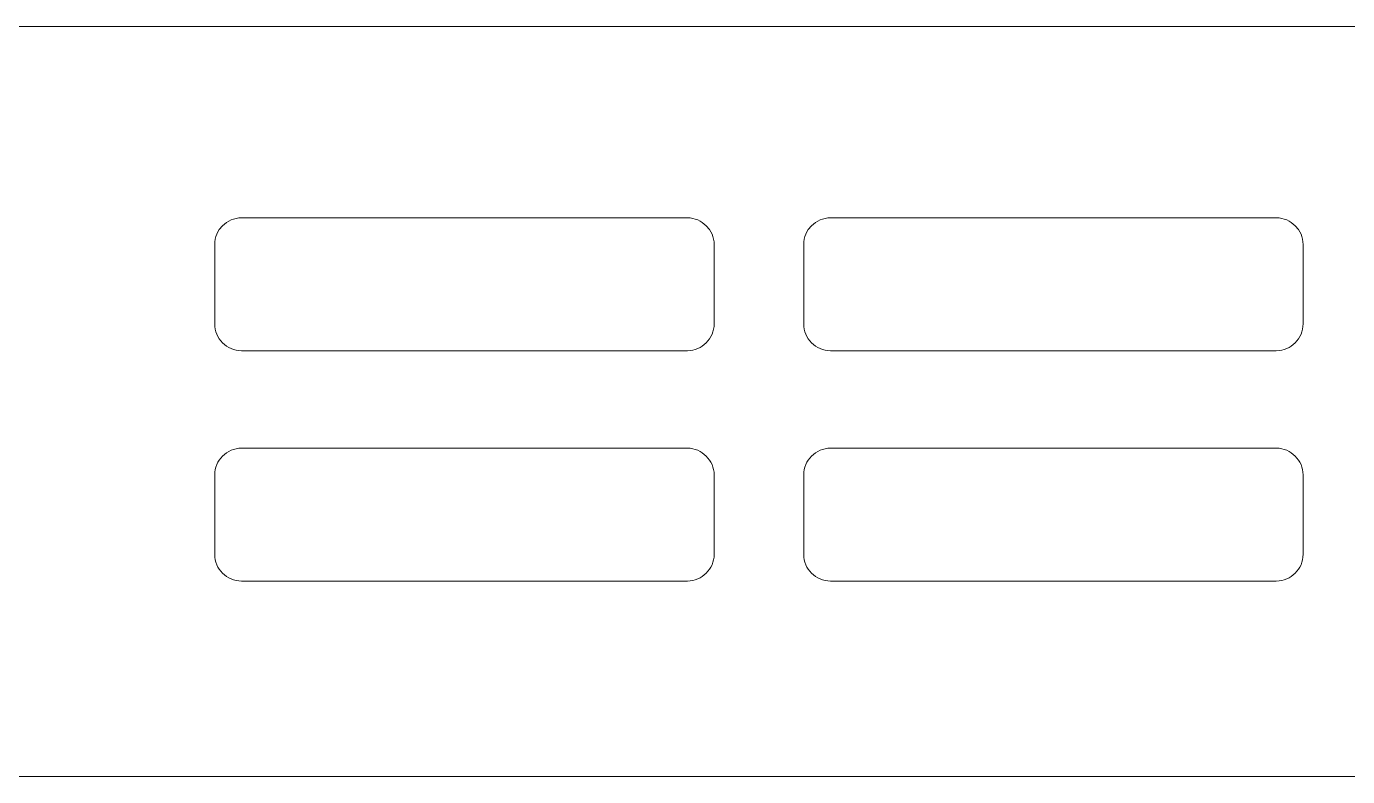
# Model space of a CAD drawing. Header units: millimetres. Extents: x -580 to 580, y -723 to 723.
# Drawn here: x 124.3 to 233.5, y -285.5 to -223.6 of the extents above; entities that cross this region are included whole.
import ezdxf

# ---------------------------------------------------------------- set-up
doc = ezdxf.new("R2010")
doc.units = ezdxf.units.MM
doc.header["$MEASUREMENT"] = 0
doc.layers.add('Camada 1', color=7, linetype='Continuous')

msp = doc.modelspace()

# ---------------------------------------------------------------- linework, layer by layer
at = {"layer": 'Camada 1', "color": 250, "lineweight": 9}
msp.add_open_spline([(77.4742, -285.5472), (77.4742, -285.5472), (77.4742, -276.7645), (77.4742, -276.7645), (77.4742, -276.7645), (77.4742, -276.7645), (89.4404, -276.7645), (89.4404, -276.7645), (89.4404, -276.7645), (89.4404, -276.7645), (89.4404, -273.9991), (89.4404, -273.9991), (89.4404, -273.9991), (89.4404, -273.9991), (77.4742, -273.9991), (77.4742, -273.9991), (77.4742, -273.9991), (77.4742, -273.9991), (77.4742, -265.6367), (77.4742, -265.6367), (77.4742, -265.6367), (77.4742, -265.6367), (71.9839, -265.6367), (71.9839, -265.6367), (71.9839, -265.6367), (71.9839, -265.6367), (71.9839, -255.958), (71.9839, -255.958), (71.9839, -255.958), (71.9839, -255.958), (89.4404, -255.958), (89.4404, -255.958), (89.4404, -255.958), (89.4404, -255.958), (89.4404, -253.1926), (89.4404, -253.1926), (89.4404, -253.1926), (89.4404, -253.1926), (71.9839, -253.1926), (71.9839, -253.1926), (71.9839, -253.1926), (71.9839, -253.1926), (71.9839, -243.5139), (71.9839, -243.5139), (71.9839, -243.5139), (71.9839, -243.5139), (77.4742, -243.5139), (77.4742, -243.5139), (77.4742, -243.5139), (77.4742, -243.5139), (77.4742, -235.2842), (77.4742, -235.2842), (77.4742, -235.2842), (77.4742, -235.2842), (89.4404, -235.2842), (89.4404, -235.2842), (89.4404, -235.2842), (89.4404, -235.2842), (89.4404, -232.5188), (89.4404, -232.5188), (89.4404, -232.5188), (89.4404, -232.5188), (77.4742, -232.5188), (77.4742, -232.5188), (77.4742, -232.5188), (77.4742, -232.5188), (77.4742, -223.6033), (77.4742, -223.6033), (77.4742, -223.6033), (77.4742, -223.6033), (462.8193, -223.6033), (462.8193, -223.6033), (462.8193, -223.6033), (462.8193, -223.6033), (462.8193, -243.5139), (462.8193, -243.5139), (462.8193, -243.5139), (462.8193, -243.5139), (468.36, -243.5139), (468.36, -243.5139), (468.36, -243.5139), (468.36, -243.5139), (468.36, -265.6367), (468.36, -265.6367), (468.36, -265.6367), (468.36, -265.6367), (462.8193, -265.6367), (462.8193, -265.6367), (462.8193, -265.6367), (462.8193, -265.6367), (462.8193, -285.5472), (462.8193, -285.5472), (462.8193, -285.5472), (462.8193, -285.5472), (77.4742, -285.5472), (77.4742, -285.5472), (77.4742, -285.5472), (77.4742, -285.5472), (77.4742, -285.5472), (77.4742, -285.5472)], degree=3, knots=[0, 0, 0, 0, 0.03846154, 0.03846154, 0.03846154, 0.03846154, 0.07692308, 0.07692308, 0.07692308, 0.07692308, 0.11538462, 0.11538462, 0.11538462, 0.11538462, 0.15384615, 0.15384615, 0.15384615, 0.15384615, 0.19230769, 0.19230769, 0.19230769, 0.19230769, 0.23076923, 0.23076923, 0.23076923, 0.23076923, 0.26923077, 0.26923077, 0.26923077, 0.26923077, 0.30769231, 0.30769231, 0.30769231, 0.30769231, 0.34615385, 0.34615385, 0.34615385, 0.34615385, 0.38461538, 0.38461538, 0.38461538, 0.38461538, 0.42307692, 0.42307692, 0.42307692, 0.42307692, 0.46153846, 0.46153846, 0.46153846, 0.46153846, 0.5, 0.5, 0.5, 0.5, 0.53846154, 0.53846154, 0.53846154, 0.53846154, 0.57692308, 0.57692308, 0.57692308, 0.57692308, 0.61538462, 0.61538462, 0.61538462, 0.61538462, 0.65384615, 0.65384615, 0.65384615, 0.65384615, 0.69230769, 0.69230769, 0.69230769, 0.69230769, 0.73076923, 0.73076923, 0.73076923, 0.73076923, 0.76923077, 0.76923077, 0.76923077, 0.76923077, 0.80769231, 0.80769231, 0.80769231, 0.80769231, 0.84615385, 0.84615385, 0.84615385, 0.84615385, 0.88461538, 0.88461538, 0.88461538, 0.88461538, 0.92307692, 0.92307692, 0.92307692, 0.92307692, 1, 1, 1, 1], dxfattribs=at)
at = {"layer": 'Camada 1', "color": 240, "lineweight": 9}
for points in [[(178.9283, -239.4062), (178.9283, -239.4062), (142.1065, -239.4062), (142.1065, -239.4062), (142.1065, -239.4062), (142.1065, -239.4062), (141.8812, -239.4177), (141.8812, -239.4177), (141.8812, -239.4177), (141.8812, -239.4177), (141.6621, -239.4513), (141.6621, -239.4513), (141.6621, -239.4513), (141.6621, -239.4513), (141.4505, -239.5061), (141.4505, -239.5061), (141.4505, -239.5061), (141.4505, -239.5061), (141.2475, -239.5807), (141.2475, -239.5807), (141.2475, -239.5807), (141.2475, -239.5807), (141.0542, -239.6743), (141.0542, -239.6743), (141.0542, -239.6743), (141.0542, -239.6743), (140.8718, -239.7854), (140.8718, -239.7854), (140.8718, -239.7854), (140.8718, -239.7854), (140.5441, -240.0561), (140.5441, -240.0561), (140.5441, -240.0561), (140.5441, -240.0561), (140.2734, -240.3839), (140.2734, -240.3839), (140.2734, -240.3839), (140.2734, -240.3839), (140.1622, -240.5663), (140.1622, -240.5663), (140.1622, -240.5663), (140.1622, -240.5663), (140.0688, -240.7596), (140.0688, -240.7596), (140.0688, -240.7596), (140.0688, -240.7596), (139.9941, -240.9626), (139.9941, -240.9626), (139.9941, -240.9626), (139.9941, -240.9626), (139.9393, -241.174), (139.9393, -241.174), (139.9393, -241.174), (139.9393, -241.174), (139.9057, -241.3932), (139.9057, -241.3932), (139.9057, -241.3932), (139.9057, -241.3932), (139.8943, -241.6184), (139.8943, -241.6184), (139.8943, -241.6184), (139.8943, -241.6184), (139.8943, -248.1691), (139.8943, -248.1691), (139.8943, -248.1691), (139.8943, -248.1691), (139.9057, -248.3944), (139.9057, -248.3944), (139.9057, -248.3944), (139.9057, -248.3944), (139.9393, -248.6136), (139.9393, -248.6136), (139.9393, -248.6136), (139.9393, -248.6136), (139.9941, -248.8251), (139.9941, -248.8251), (139.9941, -248.8251), (139.9941, -248.8251), (140.0688, -249.0281), (140.0688, -249.0281), (140.0688, -249.0281), (140.0688, -249.0281), (140.1622, -249.2214), (140.1622, -249.2214), (140.1622, -249.2214), (140.1622, -249.2214), (140.2734, -249.4038), (140.2734, -249.4038), (140.2734, -249.4038), (140.2734, -249.4038), (140.5441, -249.7314), (140.5441, -249.7314), (140.5441, -249.7314), (140.5441, -249.7314), (140.8718, -250.0022), (140.8718, -250.0022), (140.8718, -250.0022), (140.8718, -250.0022), (141.0542, -250.1134), (141.0542, -250.1134), (141.0542, -250.1134), (141.0542, -250.1134), (141.2475, -250.2069), (141.2475, -250.2069), (141.2475, -250.2069), (141.2475, -250.2069), (141.4505, -250.2814), (141.4505, -250.2814), (141.4505, -250.2814), (141.4505, -250.2814), (141.6621, -250.3363), (141.6621, -250.3363), (141.6621, -250.3363), (141.6621, -250.3363), (141.8812, -250.3699), (141.8812, -250.3699), (141.8812, -250.3699), (141.8812, -250.3699), (142.1065, -250.3813), (142.1065, -250.3813), (142.1065, -250.3813), (142.1065, -250.3813), (178.9283, -250.3813), (178.9283, -250.3813), (178.9283, -250.3813), (178.9283, -250.3813), (179.1536, -250.3699), (179.1536, -250.3699), (179.1536, -250.3699), (179.1536, -250.3699), (179.3727, -250.3363), (179.3727, -250.3363), (179.3727, -250.3363), (179.3727, -250.3363), (179.5843, -250.2814), (179.5843, -250.2814), (179.5843, -250.2814), (179.5843, -250.2814), (179.7872, -250.2069), (179.7872, -250.2069), (179.7872, -250.2069), (179.7872, -250.2069), (179.9805, -250.1134), (179.9805, -250.1134), (179.9805, -250.1134), (179.9805, -250.1134), (180.163, -250.0022), (180.163, -250.0022), (180.163, -250.0022), (180.163, -250.0022), (180.4907, -249.7314), (180.4907, -249.7314), (180.4907, -249.7314), (180.4907, -249.7314), (180.7614, -249.4038), (180.7614, -249.4038), (180.7614, -249.4038), (180.7614, -249.4038), (180.8725, -249.2214), (180.8725, -249.2214), (180.8725, -249.2214), (180.8725, -249.2214), (180.966, -249.0281), (180.966, -249.0281), (180.966, -249.0281), (180.966, -249.0281), (181.0407, -248.8251), (181.0407, -248.8251), (181.0407, -248.8251), (181.0407, -248.8251), (181.0954, -248.6136), (181.0954, -248.6136), (181.0954, -248.6136), (181.0954, -248.6136), (181.1291, -248.3944), (181.1291, -248.3944), (181.1291, -248.3944), (181.1291, -248.3944), (181.1406, -248.1691), (181.1406, -248.1691), (181.1406, -248.1691), (181.1406, -248.1691), (181.1406, -241.6184), (181.1406, -241.6184), (181.1406, -241.6184), (181.1406, -241.6184), (181.1291, -241.3932), (181.1291, -241.3932), (181.1291, -241.3932), (181.1291, -241.3932), (181.0954, -241.174), (181.0954, -241.174), (181.0954, -241.174), (181.0954, -241.174), (181.0407, -240.9626), (181.0407, -240.9626), (181.0407, -240.9626), (181.0407, -240.9626), (180.966, -240.7596), (180.966, -240.7596), (180.966, -240.7596), (180.966, -240.7596), (180.8725, -240.5663), (180.8725, -240.5663), (180.8725, -240.5663), (180.8725, -240.5663), (180.7614, -240.3839), (180.7614, -240.3839), (180.7614, -240.3839), (180.7614, -240.3839), (180.4907, -240.0561), (180.4907, -240.0561), (180.4907, -240.0561), (180.4907, -240.0561), (180.163, -239.7854), (180.163, -239.7854), (180.163, -239.7854), (180.163, -239.7854), (179.9805, -239.6743), (179.9805, -239.6743), (179.9805, -239.6743), (179.9805, -239.6743), (179.7872, -239.5807), (179.7872, -239.5807), (179.7872, -239.5807), (179.7872, -239.5807), (179.5843, -239.5061), (179.5843, -239.5061), (179.5843, -239.5061), (179.5843, -239.5061), (179.3727, -239.4513), (179.3727, -239.4513), (179.3727, -239.4513), (179.3727, -239.4513), (179.1536, -239.4177), (179.1536, -239.4177), (179.1536, -239.4177), (179.1536, -239.4177), (178.9283, -239.4062), (178.9283, -239.4062), (178.9283, -239.4062), (178.9283, -239.4062), (178.9283, -239.4062), (178.9283, -239.4062)], [(227.5692, -239.4062), (227.5692, -239.4062), (190.7474, -239.4062), (190.7474, -239.4062), (190.7474, -239.4062), (190.7474, -239.4062), (190.5221, -239.4177), (190.5221, -239.4177), (190.5221, -239.4177), (190.5221, -239.4177), (190.3029, -239.4513), (190.3029, -239.4513), (190.3029, -239.4513), (190.3029, -239.4513), (190.0914, -239.5061), (190.0914, -239.5061), (190.0914, -239.5061), (190.0914, -239.5061), (189.8884, -239.5807), (189.8884, -239.5807), (189.8884, -239.5807), (189.8884, -239.5807), (189.6951, -239.6743), (189.6951, -239.6743), (189.6951, -239.6743), (189.6951, -239.6743), (189.5127, -239.7854), (189.5127, -239.7854), (189.5127, -239.7854), (189.5127, -239.7854), (189.185, -240.0561), (189.185, -240.0561), (189.185, -240.0561), (189.185, -240.0561), (188.9143, -240.3839), (188.9143, -240.3839), (188.9143, -240.3839), (188.9143, -240.3839), (188.8031, -240.5663), (188.8031, -240.5663), (188.8031, -240.5663), (188.8031, -240.5663), (188.7096, -240.7596), (188.7096, -240.7596), (188.7096, -240.7596), (188.7096, -240.7596), (188.635, -240.9626), (188.635, -240.9626), (188.635, -240.9626), (188.635, -240.9626), (188.5802, -241.174), (188.5802, -241.174), (188.5802, -241.174), (188.5802, -241.174), (188.5466, -241.3932), (188.5466, -241.3932), (188.5466, -241.3932), (188.5466, -241.3932), (188.5351, -241.6184), (188.5351, -241.6184), (188.5351, -241.6184), (188.5351, -241.6184), (188.5351, -248.1691), (188.5351, -248.1691), (188.5351, -248.1691), (188.5351, -248.1691), (188.5466, -248.3944), (188.5466, -248.3944), (188.5466, -248.3944), (188.5466, -248.3944), (188.5802, -248.6136), (188.5802, -248.6136), (188.5802, -248.6136), (188.5802, -248.6136), (188.635, -248.8251), (188.635, -248.8251), (188.635, -248.8251), (188.635, -248.8251), (188.7096, -249.0281), (188.7096, -249.0281), (188.7096, -249.0281), (188.7096, -249.0281), (188.8031, -249.2214), (188.8031, -249.2214), (188.8031, -249.2214), (188.8031, -249.2214), (188.9143, -249.4038), (188.9143, -249.4038), (188.9143, -249.4038), (188.9143, -249.4038), (189.185, -249.7314), (189.185, -249.7314), (189.185, -249.7314), (189.185, -249.7314), (189.5127, -250.0022), (189.5127, -250.0022), (189.5127, -250.0022), (189.5127, -250.0022), (189.6951, -250.1134), (189.6951, -250.1134), (189.6951, -250.1134), (189.6951, -250.1134), (189.8884, -250.2069), (189.8884, -250.2069), (189.8884, -250.2069), (189.8884, -250.2069), (190.0914, -250.2814), (190.0914, -250.2814), (190.0914, -250.2814), (190.0914, -250.2814), (190.3029, -250.3363), (190.3029, -250.3363), (190.3029, -250.3363), (190.3029, -250.3363), (190.5221, -250.3699), (190.5221, -250.3699), (190.5221, -250.3699), (190.5221, -250.3699), (190.7474, -250.3813), (190.7474, -250.3813), (190.7474, -250.3813), (190.7474, -250.3813), (227.5692, -250.3813), (227.5692, -250.3813), (227.5692, -250.3813), (227.5692, -250.3813), (227.7945, -250.3699), (227.7945, -250.3699), (227.7945, -250.3699), (227.7945, -250.3699), (228.0136, -250.3363), (228.0136, -250.3363), (228.0136, -250.3363), (228.0136, -250.3363), (228.2251, -250.2814), (228.2251, -250.2814), (228.2251, -250.2814), (228.2251, -250.2814), (228.4281, -250.2069), (228.4281, -250.2069), (228.4281, -250.2069), (228.4281, -250.2069), (228.6214, -250.1134), (228.6214, -250.1134), (228.6214, -250.1134), (228.6214, -250.1134), (228.8038, -250.0022), (228.8038, -250.0022), (228.8038, -250.0022), (228.8038, -250.0022), (229.1316, -249.7314), (229.1316, -249.7314), (229.1316, -249.7314), (229.1316, -249.7314), (229.4023, -249.4038), (229.4023, -249.4038), (229.4023, -249.4038), (229.4023, -249.4038), (229.5134, -249.2214), (229.5134, -249.2214), (229.5134, -249.2214), (229.5134, -249.2214), (229.6069, -249.0281), (229.6069, -249.0281), (229.6069, -249.0281), (229.6069, -249.0281), (229.6816, -248.8251), (229.6816, -248.8251), (229.6816, -248.8251), (229.6816, -248.8251), (229.7363, -248.6136), (229.7363, -248.6136), (229.7363, -248.6136), (229.7363, -248.6136), (229.77, -248.3944), (229.77, -248.3944), (229.77, -248.3944), (229.77, -248.3944), (229.7815, -248.1691), (229.7815, -248.1691), (229.7815, -248.1691), (229.7815, -248.1691), (229.7815, -241.6184), (229.7815, -241.6184), (229.7815, -241.6184), (229.7815, -241.6184), (229.77, -241.3932), (229.77, -241.3932), (229.77, -241.3932), (229.77, -241.3932), (229.7363, -241.174), (229.7363, -241.174), (229.7363, -241.174), (229.7363, -241.174), (229.6816, -240.9626), (229.6816, -240.9626), (229.6816, -240.9626), (229.6816, -240.9626), (229.6069, -240.7596), (229.6069, -240.7596), (229.6069, -240.7596), (229.6069, -240.7596), (229.5134, -240.5663), (229.5134, -240.5663), (229.5134, -240.5663), (229.5134, -240.5663), (229.4023, -240.3839), (229.4023, -240.3839), (229.4023, -240.3839), (229.4023, -240.3839), (229.1316, -240.0561), (229.1316, -240.0561), (229.1316, -240.0561), (229.1316, -240.0561), (228.8038, -239.7854), (228.8038, -239.7854), (228.8038, -239.7854), (228.8038, -239.7854), (228.6214, -239.6743), (228.6214, -239.6743), (228.6214, -239.6743), (228.6214, -239.6743), (228.4281, -239.5807), (228.4281, -239.5807), (228.4281, -239.5807), (228.4281, -239.5807), (228.2251, -239.5061), (228.2251, -239.5061), (228.2251, -239.5061), (228.2251, -239.5061), (228.0136, -239.4513), (228.0136, -239.4513), (228.0136, -239.4513), (228.0136, -239.4513), (227.7945, -239.4177), (227.7945, -239.4177), (227.7945, -239.4177), (227.7945, -239.4177), (227.5692, -239.4062), (227.5692, -239.4062), (227.5692, -239.4062), (227.5692, -239.4062), (227.5692, -239.4062), (227.5692, -239.4062)], [(178.9283, -258.4296), (178.9283, -258.4296), (142.1065, -258.4296), (142.1065, -258.4296), (142.1065, -258.4296), (142.1065, -258.4296), (141.8812, -258.4412), (141.8812, -258.4412), (141.8812, -258.4412), (141.8812, -258.4412), (141.6621, -258.4748), (141.6621, -258.4748), (141.6621, -258.4748), (141.6621, -258.4748), (141.4505, -258.5296), (141.4505, -258.5296), (141.4505, -258.5296), (141.4505, -258.5296), (141.2475, -258.6042), (141.2475, -258.6042), (141.2475, -258.6042), (141.2475, -258.6042), (141.0542, -258.6977), (141.0542, -258.6977), (141.0542, -258.6977), (141.0542, -258.6977), (140.8718, -258.8088), (140.8718, -258.8088), (140.8718, -258.8088), (140.8718, -258.8088), (140.5441, -259.0795), (140.5441, -259.0795), (140.5441, -259.0795), (140.5441, -259.0795), (140.2734, -259.4073), (140.2734, -259.4073), (140.2734, -259.4073), (140.2734, -259.4073), (140.1622, -259.5897), (140.1622, -259.5897), (140.1622, -259.5897), (140.1622, -259.5897), (140.0688, -259.783), (140.0688, -259.783), (140.0688, -259.783), (140.0688, -259.783), (139.9941, -259.986), (139.9941, -259.986), (139.9941, -259.986), (139.9941, -259.986), (139.9393, -260.1975), (139.9393, -260.1975), (139.9393, -260.1975), (139.9393, -260.1975), (139.9057, -260.4166), (139.9057, -260.4166), (139.9057, -260.4166), (139.9057, -260.4166), (139.8943, -260.6419), (139.8943, -260.6419), (139.8943, -260.6419), (139.8943, -260.6419), (139.8943, -267.1925), (139.8943, -267.1925), (139.8943, -267.1925), (139.8943, -267.1925), (139.9057, -267.4179), (139.9057, -267.4179), (139.9057, -267.4179), (139.9057, -267.4179), (139.9393, -267.637), (139.9393, -267.637), (139.9393, -267.637), (139.9393, -267.637), (139.9941, -267.8485), (139.9941, -267.8485), (139.9941, -267.8485), (139.9941, -267.8485), (140.0688, -268.0515), (140.0688, -268.0515), (140.0688, -268.0515), (140.0688, -268.0515), (140.1622, -268.2448), (140.1622, -268.2448), (140.1622, -268.2448), (140.1622, -268.2448), (140.2734, -268.4272), (140.2734, -268.4272), (140.2734, -268.4272), (140.2734, -268.4272), (140.5441, -268.7549), (140.5441, -268.7549), (140.5441, -268.7549), (140.5441, -268.7549), (140.8718, -269.0256), (140.8718, -269.0256), (140.8718, -269.0256), (140.8718, -269.0256), (141.0542, -269.1368), (141.0542, -269.1368), (141.0542, -269.1368), (141.0542, -269.1368), (141.2475, -269.2303), (141.2475, -269.2303), (141.2475, -269.2303), (141.2475, -269.2303), (141.4505, -269.3049), (141.4505, -269.3049), (141.4505, -269.3049), (141.4505, -269.3049), (141.6621, -269.3597), (141.6621, -269.3597), (141.6621, -269.3597), (141.6621, -269.3597), (141.8812, -269.3933), (141.8812, -269.3933), (141.8812, -269.3933), (141.8812, -269.3933), (142.1065, -269.4048), (142.1065, -269.4048), (142.1065, -269.4048), (142.1065, -269.4048), (178.9283, -269.4048), (178.9283, -269.4048), (178.9283, -269.4048), (178.9283, -269.4048), (179.1536, -269.3933), (179.1536, -269.3933), (179.1536, -269.3933), (179.1536, -269.3933), (179.3727, -269.3597), (179.3727, -269.3597), (179.3727, -269.3597), (179.3727, -269.3597), (179.5843, -269.3049), (179.5843, -269.3049), (179.5843, -269.3049), (179.5843, -269.3049), (179.7872, -269.2303), (179.7872, -269.2303), (179.7872, -269.2303), (179.7872, -269.2303), (179.9805, -269.1368), (179.9805, -269.1368), (179.9805, -269.1368), (179.9805, -269.1368), (180.163, -269.0256), (180.163, -269.0256), (180.163, -269.0256), (180.163, -269.0256), (180.4907, -268.7549), (180.4907, -268.7549), (180.4907, -268.7549), (180.4907, -268.7549), (180.7614, -268.4272), (180.7614, -268.4272), (180.7614, -268.4272), (180.7614, -268.4272), (180.8725, -268.2448), (180.8725, -268.2448), (180.8725, -268.2448), (180.8725, -268.2448), (180.966, -268.0515), (180.966, -268.0515), (180.966, -268.0515), (180.966, -268.0515), (181.0407, -267.8485), (181.0407, -267.8485), (181.0407, -267.8485), (181.0407, -267.8485), (181.0954, -267.637), (181.0954, -267.637), (181.0954, -267.637), (181.0954, -267.637), (181.1291, -267.4179), (181.1291, -267.4179), (181.1291, -267.4179), (181.1291, -267.4179), (181.1406, -267.1925), (181.1406, -267.1925), (181.1406, -267.1925), (181.1406, -267.1925), (181.1406, -260.6419), (181.1406, -260.6419), (181.1406, -260.6419), (181.1406, -260.6419), (181.1291, -260.4166), (181.1291, -260.4166), (181.1291, -260.4166), (181.1291, -260.4166), (181.0954, -260.1975), (181.0954, -260.1975), (181.0954, -260.1975), (181.0954, -260.1975), (181.0407, -259.986), (181.0407, -259.986), (181.0407, -259.986), (181.0407, -259.986), (180.966, -259.783), (180.966, -259.783), (180.966, -259.783), (180.966, -259.783), (180.8725, -259.5897), (180.8725, -259.5897), (180.8725, -259.5897), (180.8725, -259.5897), (180.7614, -259.4073), (180.7614, -259.4073), (180.7614, -259.4073), (180.7614, -259.4073), (180.4907, -259.0795), (180.4907, -259.0795), (180.4907, -259.0795), (180.4907, -259.0795), (180.163, -258.8088), (180.163, -258.8088), (180.163, -258.8088), (180.163, -258.8088), (179.9805, -258.6977), (179.9805, -258.6977), (179.9805, -258.6977), (179.9805, -258.6977), (179.7872, -258.6042), (179.7872, -258.6042), (179.7872, -258.6042), (179.7872, -258.6042), (179.5843, -258.5296), (179.5843, -258.5296), (179.5843, -258.5296), (179.5843, -258.5296), (179.3727, -258.4748), (179.3727, -258.4748), (179.3727, -258.4748), (179.3727, -258.4748), (179.1536, -258.4412), (179.1536, -258.4412), (179.1536, -258.4412), (179.1536, -258.4412), (178.9283, -258.4296), (178.9283, -258.4296), (178.9283, -258.4296), (178.9283, -258.4296), (178.9283, -258.4296), (178.9283, -258.4296)], [(227.5692, -258.4296), (227.5692, -258.4296), (190.7474, -258.4296), (190.7474, -258.4296), (190.7474, -258.4296), (190.7474, -258.4296), (190.5221, -258.4412), (190.5221, -258.4412), (190.5221, -258.4412), (190.5221, -258.4412), (190.3029, -258.4748), (190.3029, -258.4748), (190.3029, -258.4748), (190.3029, -258.4748), (190.0914, -258.5296), (190.0914, -258.5296), (190.0914, -258.5296), (190.0914, -258.5296), (189.8884, -258.6042), (189.8884, -258.6042), (189.8884, -258.6042), (189.8884, -258.6042), (189.6951, -258.6977), (189.6951, -258.6977), (189.6951, -258.6977), (189.6951, -258.6977), (189.5127, -258.8088), (189.5127, -258.8088), (189.5127, -258.8088), (189.5127, -258.8088), (189.185, -259.0795), (189.185, -259.0795), (189.185, -259.0795), (189.185, -259.0795), (188.9143, -259.4073), (188.9143, -259.4073), (188.9143, -259.4073), (188.9143, -259.4073), (188.8031, -259.5897), (188.8031, -259.5897), (188.8031, -259.5897), (188.8031, -259.5897), (188.7096, -259.783), (188.7096, -259.783), (188.7096, -259.783), (188.7096, -259.783), (188.635, -259.986), (188.635, -259.986), (188.635, -259.986), (188.635, -259.986), (188.5802, -260.1975), (188.5802, -260.1975), (188.5802, -260.1975), (188.5802, -260.1975), (188.5466, -260.4166), (188.5466, -260.4166), (188.5466, -260.4166), (188.5466, -260.4166), (188.5351, -260.6419), (188.5351, -260.6419), (188.5351, -260.6419), (188.5351, -260.6419), (188.5351, -267.1925), (188.5351, -267.1925), (188.5351, -267.1925), (188.5351, -267.1925), (188.5466, -267.4179), (188.5466, -267.4179), (188.5466, -267.4179), (188.5466, -267.4179), (188.5802, -267.637), (188.5802, -267.637), (188.5802, -267.637), (188.5802, -267.637), (188.635, -267.8485), (188.635, -267.8485), (188.635, -267.8485), (188.635, -267.8485), (188.7096, -268.0515), (188.7096, -268.0515), (188.7096, -268.0515), (188.7096, -268.0515), (188.8031, -268.2448), (188.8031, -268.2448), (188.8031, -268.2448), (188.8031, -268.2448), (188.9143, -268.4272), (188.9143, -268.4272), (188.9143, -268.4272), (188.9143, -268.4272), (189.185, -268.7549), (189.185, -268.7549), (189.185, -268.7549), (189.185, -268.7549), (189.5127, -269.0256), (189.5127, -269.0256), (189.5127, -269.0256), (189.5127, -269.0256), (189.6951, -269.1368), (189.6951, -269.1368), (189.6951, -269.1368), (189.6951, -269.1368), (189.8884, -269.2303), (189.8884, -269.2303), (189.8884, -269.2303), (189.8884, -269.2303), (190.0914, -269.3049), (190.0914, -269.3049), (190.0914, -269.3049), (190.0914, -269.3049), (190.3029, -269.3597), (190.3029, -269.3597), (190.3029, -269.3597), (190.3029, -269.3597), (190.5221, -269.3933), (190.5221, -269.3933), (190.5221, -269.3933), (190.5221, -269.3933), (190.7474, -269.4048), (190.7474, -269.4048), (190.7474, -269.4048), (190.7474, -269.4048), (227.5692, -269.4048), (227.5692, -269.4048), (227.5692, -269.4048), (227.5692, -269.4048), (227.7945, -269.3933), (227.7945, -269.3933), (227.7945, -269.3933), (227.7945, -269.3933), (228.0136, -269.3597), (228.0136, -269.3597), (228.0136, -269.3597), (228.0136, -269.3597), (228.2251, -269.3049), (228.2251, -269.3049), (228.2251, -269.3049), (228.2251, -269.3049), (228.4281, -269.2303), (228.4281, -269.2303), (228.4281, -269.2303), (228.4281, -269.2303), (228.6214, -269.1368), (228.6214, -269.1368), (228.6214, -269.1368), (228.6214, -269.1368), (228.8038, -269.0256), (228.8038, -269.0256), (228.8038, -269.0256), (228.8038, -269.0256), (229.1316, -268.7549), (229.1316, -268.7549), (229.1316, -268.7549), (229.1316, -268.7549), (229.4023, -268.4272), (229.4023, -268.4272), (229.4023, -268.4272), (229.4023, -268.4272), (229.5134, -268.2448), (229.5134, -268.2448), (229.5134, -268.2448), (229.5134, -268.2448), (229.6069, -268.0515), (229.6069, -268.0515), (229.6069, -268.0515), (229.6069, -268.0515), (229.6816, -267.8485), (229.6816, -267.8485), (229.6816, -267.8485), (229.6816, -267.8485), (229.7363, -267.637), (229.7363, -267.637), (229.7363, -267.637), (229.7363, -267.637), (229.77, -267.4179), (229.77, -267.4179), (229.77, -267.4179), (229.77, -267.4179), (229.7815, -267.1925), (229.7815, -267.1925), (229.7815, -267.1925), (229.7815, -267.1925), (229.7815, -260.6419), (229.7815, -260.6419), (229.7815, -260.6419), (229.7815, -260.6419), (229.77, -260.4166), (229.77, -260.4166), (229.77, -260.4166), (229.77, -260.4166), (229.7363, -260.1975), (229.7363, -260.1975), (229.7363, -260.1975), (229.7363, -260.1975), (229.6816, -259.986), (229.6816, -259.986), (229.6816, -259.986), (229.6816, -259.986), (229.6069, -259.783), (229.6069, -259.783), (229.6069, -259.783), (229.6069, -259.783), (229.5134, -259.5897), (229.5134, -259.5897), (229.5134, -259.5897), (229.5134, -259.5897), (229.4023, -259.4073), (229.4023, -259.4073), (229.4023, -259.4073), (229.4023, -259.4073), (229.1316, -259.0795), (229.1316, -259.0795), (229.1316, -259.0795), (229.1316, -259.0795), (228.8038, -258.8088), (228.8038, -258.8088), (228.8038, -258.8088), (228.8038, -258.8088), (228.6214, -258.6977), (228.6214, -258.6977), (228.6214, -258.6977), (228.6214, -258.6977), (228.4281, -258.6042), (228.4281, -258.6042), (228.4281, -258.6042), (228.4281, -258.6042), (228.2251, -258.5296), (228.2251, -258.5296), (228.2251, -258.5296), (228.2251, -258.5296), (228.0136, -258.4748), (228.0136, -258.4748), (228.0136, -258.4748), (228.0136, -258.4748), (227.7945, -258.4412), (227.7945, -258.4412), (227.7945, -258.4412), (227.7945, -258.4412), (227.5692, -258.4296), (227.5692, -258.4296), (227.5692, -258.4296), (227.5692, -258.4296), (227.5692, -258.4296), (227.5692, -258.4296)]]:
    msp.add_open_spline(points, degree=3, knots=[0, 0, 0, 0, 0.01612903, 0.01612903, 0.01612903, 0.01612903, 0.03225806, 0.03225806, 0.03225806, 0.03225806, 0.0483871, 0.0483871, 0.0483871, 0.0483871, 0.06451613, 0.06451613, 0.06451613, 0.06451613, 0.08064516, 0.08064516, 0.08064516, 0.08064516, 0.09677419, 0.09677419, 0.09677419, 0.09677419, 0.11290323, 0.11290323, 0.11290323, 0.11290323, 0.12903226, 0.12903226, 0.12903226, 0.12903226, 0.14516129, 0.14516129, 0.14516129, 0.14516129, 0.16129032, 0.16129032, 0.16129032, 0.16129032, 0.17741935, 0.17741935, 0.17741935, 0.17741935, 0.19354839, 0.19354839, 0.19354839, 0.19354839, 0.20967742, 0.20967742, 0.20967742, 0.20967742, 0.22580645, 0.22580645, 0.22580645, 0.22580645, 0.24193548, 0.24193548, 0.24193548, 0.24193548, 0.25806452, 0.25806452, 0.25806452, 0.25806452, 0.27419355, 0.27419355, 0.27419355, 0.27419355, 0.29032258, 0.29032258, 0.29032258, 0.29032258, 0.30645161, 0.30645161, 0.30645161, 0.30645161, 0.32258065, 0.32258065, 0.32258065, 0.32258065, 0.33870968, 0.33870968, 0.33870968, 0.33870968, 0.35483871, 0.35483871, 0.35483871, 0.35483871, 0.37096774, 0.37096774, 0.37096774, 0.37096774, 0.38709677, 0.38709677, 0.38709677, 0.38709677, 0.40322581, 0.40322581, 0.40322581, 0.40322581, 0.41935484, 0.41935484, 0.41935484, 0.41935484, 0.43548387, 0.43548387, 0.43548387, 0.43548387, 0.4516129, 0.4516129, 0.4516129, 0.4516129, 0.46774194, 0.46774194, 0.46774194, 0.46774194, 0.48387097, 0.48387097, 0.48387097, 0.48387097, 0.5, 0.5, 0.5, 0.5, 0.51612903, 0.51612903, 0.51612903, 0.51612903, 0.53225806, 0.53225806, 0.53225806, 0.53225806, 0.5483871, 0.5483871, 0.5483871, 0.5483871, 0.56451613, 0.56451613, 0.56451613, 0.56451613, 0.58064516, 0.58064516, 0.58064516, 0.58064516, 0.59677419, 0.59677419, 0.59677419, 0.59677419, 0.61290323, 0.61290323, 0.61290323, 0.61290323, 0.62903226, 0.62903226, 0.62903226, 0.62903226, 0.64516129, 0.64516129, 0.64516129, 0.64516129, 0.66129032, 0.66129032, 0.66129032, 0.66129032, 0.67741935, 0.67741935, 0.67741935, 0.67741935, 0.69354839, 0.69354839, 0.69354839, 0.69354839, 0.70967742, 0.70967742, 0.70967742, 0.70967742, 0.72580645, 0.72580645, 0.72580645, 0.72580645, 0.74193548, 0.74193548, 0.74193548, 0.74193548, 0.75806452, 0.75806452, 0.75806452, 0.75806452, 0.77419355, 0.77419355, 0.77419355, 0.77419355, 0.79032258, 0.79032258, 0.79032258, 0.79032258, 0.80645161, 0.80645161, 0.80645161, 0.80645161, 0.82258065, 0.82258065, 0.82258065, 0.82258065, 0.83870968, 0.83870968, 0.83870968, 0.83870968, 0.85483871, 0.85483871, 0.85483871, 0.85483871, 0.87096774, 0.87096774, 0.87096774, 0.87096774, 0.88709677, 0.88709677, 0.88709677, 0.88709677, 0.90322581, 0.90322581, 0.90322581, 0.90322581, 0.91935484, 0.91935484, 0.91935484, 0.91935484, 0.93548387, 0.93548387, 0.93548387, 0.93548387, 0.9516129, 0.9516129, 0.9516129, 0.9516129, 0.96774194, 0.96774194, 0.96774194, 0.96774194, 1, 1, 1, 1], dxfattribs=at)

doc.saveas('drawing.dxf')
